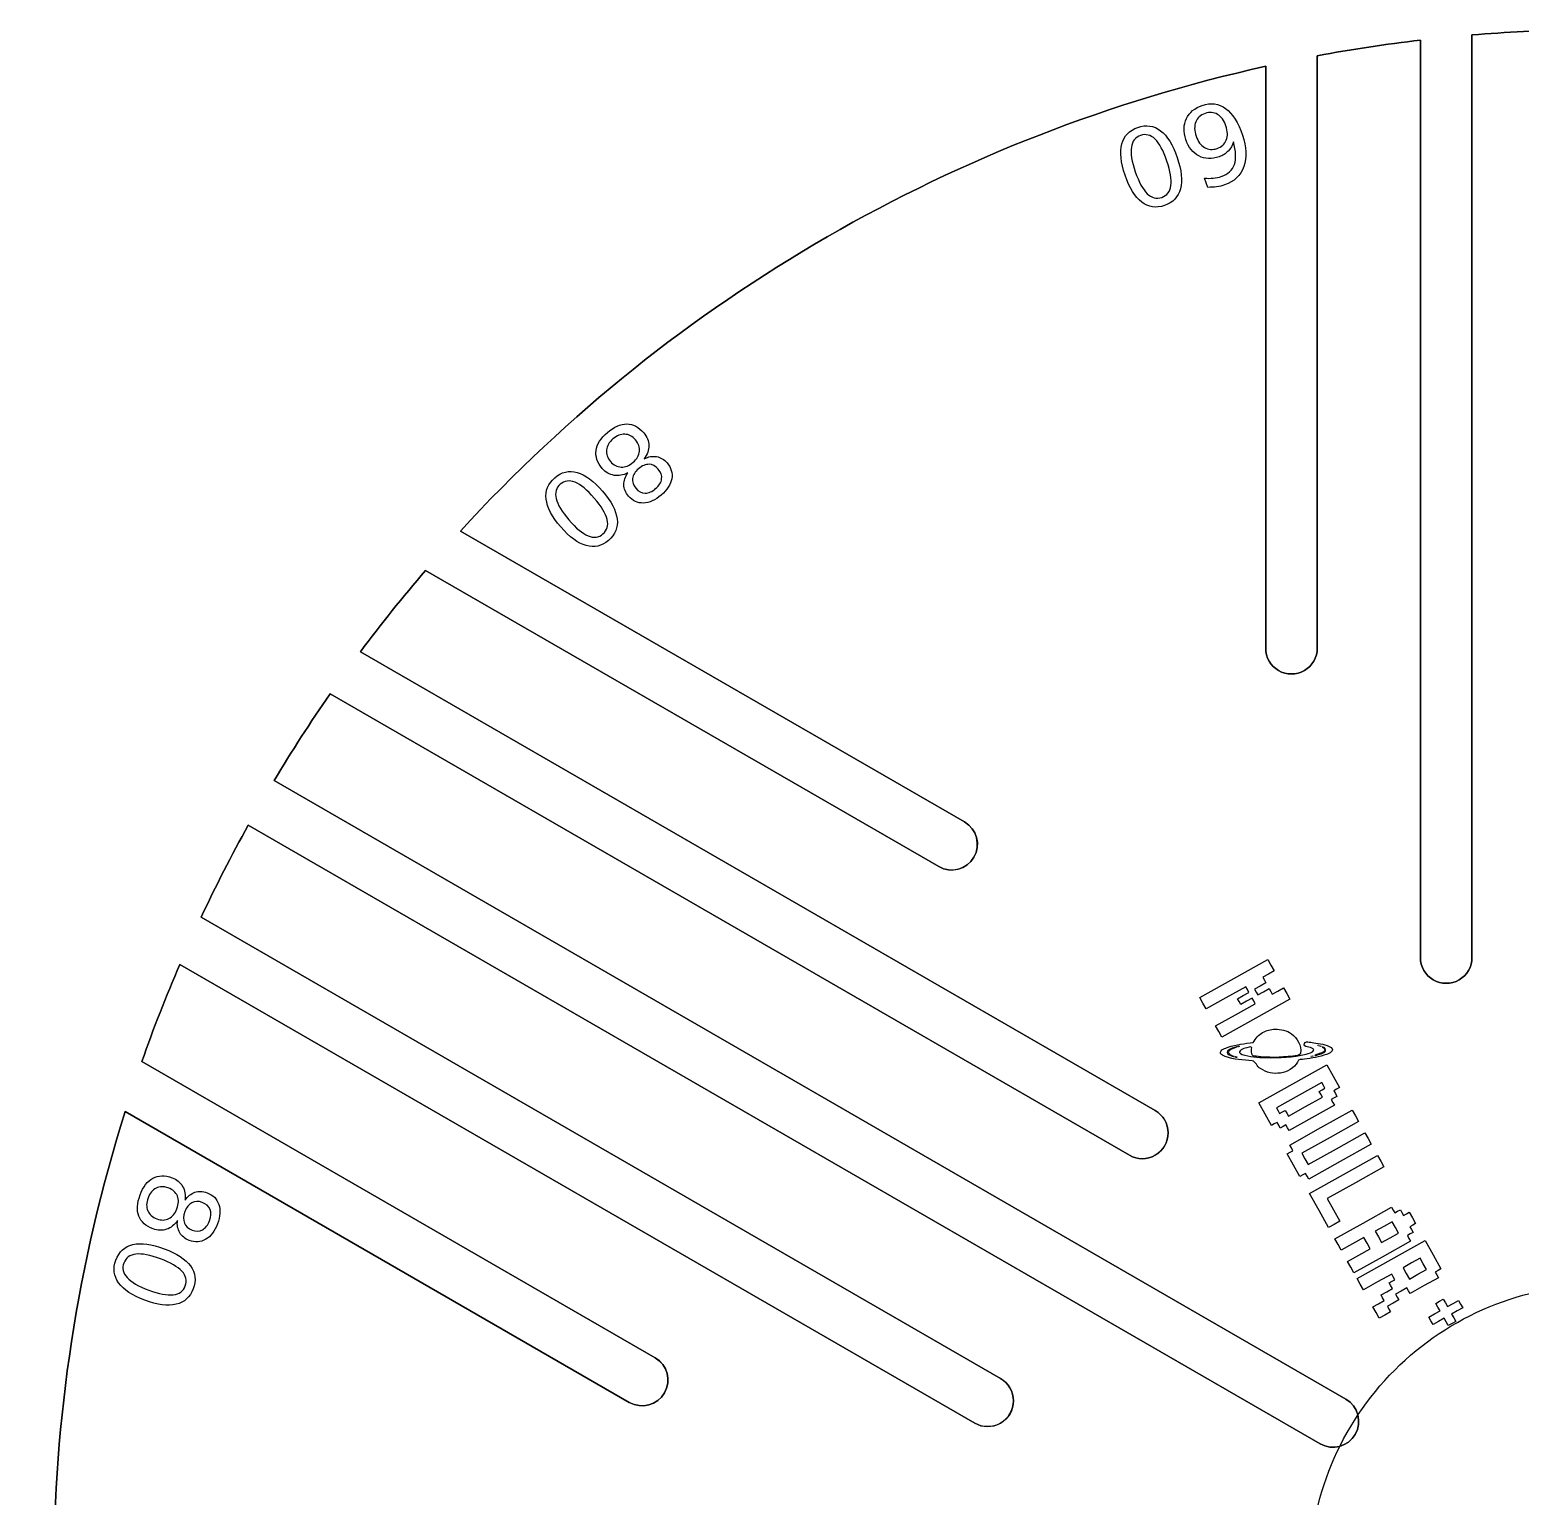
# Model space of a CAD drawing. Header units: millimetres. Extents: x 1 to 303, y 3 to 303.
# Drawn here: x 0.7 to 145.2, y 160.7 to 303 of the extents above; entities that cross this region are included whole.
import ezdxf

# ---------------------------------------------------------------- set-up
doc = ezdxf.new("R2010")
doc.units = ezdxf.units.MM
doc.layers.get('0').update_dxf_attribs({"linetype": 'CONTINUOUS'})

msp = doc.modelspace()

# ---------------------------------------------------------------- linework, layer by layer
at = {"color": 1}
for p, q in [((140.5, 302.45717), (140.5, 302.45743)), ((140.5, 302.45743), (140.5, 302.45743)), ((140.5, 302.45743), (140.5, 212.97917)), ((140.5, 212.97917), (140.5, 302.45743)), ((135.5, 301.95517), (135.5, 301.95484)), ((135.5, 212.97917), (135.5, 301.95484)), ((135.5, 301.95484), (135.5, 301.95484)), ((135.5, 301.95484), (135.5, 212.97917)), ((120.5, 299.41617), (120.5, 299.41602)), ((120.5, 242.97917), (120.5, 299.41602)), ((120.5, 299.41602), (120.5, 299.41602)), ((120.5, 299.41602), (120.5, 242.97917)), ((125.5, 300.43717), (125.5, 300.43679)), ((125.5, 300.43679), (125.5, 300.43679)), ((125.5, 300.43679), (125.5, 242.97917)), ((125.5, 242.97917), (125.5, 300.43679)), ((42.432, 254.34317), (42.43197, 254.34342)), ((42.43197, 254.34342), (42.43197, 254.34342)), ((42.43197, 254.34342), (91.307714, 226.124996)), ((91.307714, 226.124996), (42.43197, 254.34342)), ((88.807714, 221.794869), (39.04795, 250.523679)), ((39.04795, 250.523679), (39.04795, 250.523679)), ((39.04795, 250.523679), (88.807714, 221.794869)), ((39.048, 250.52367), (39.04795, 250.523679)), ((120.5, 242.97917), (120.5, 242.97917)), ((120.5, 242.97917), (120.5, 242.97917)), ((125.5, 242.97917), (125.5, 242.97917)), ((125.5, 242.97917), (125.5, 242.97917)), ((32.733, 242.62247), (32.73329, 242.622449)), ((32.73329, 242.622449), (32.73329, 242.622449)), ((32.73329, 242.622449), (109.78848, 198.13462)), ((109.78848, 198.13462), (32.73329, 242.622449)), ((29.798, 238.54357), (29.79803, 238.543617)), ((107.28848, 193.80449), (29.79803, 238.543617)), ((29.79803, 238.543617), (29.79803, 238.543617)), ((29.79803, 238.543617), (107.28848, 193.80449)), ((24.364, 230.13377), (24.36423, 230.133816)), ((24.36423, 230.133816), (24.36423, 230.133816)), ((24.36423, 230.133816), (128.26924, 170.14423)), ((128.26924, 170.14423), (24.36423, 230.133816)), ((21.864, 225.80367), (21.86423, 225.803689)), ((125.76924, 165.81411), (21.86423, 225.803689)), ((21.86423, 225.803689), (21.86423, 225.803689)), ((21.86423, 225.803689), (125.76924, 165.81411)), ((91.3077, 226.12497), (91.307714, 226.124996)), ((91.307714, 226.124996), (91.307714, 226.124996)), ((88.8077, 221.79487), (88.807714, 221.794869)), ((88.807714, 221.794869), (88.807714, 221.794869)), ((17.298, 216.89297), (17.29803, 216.892982)), ((17.29803, 216.892982), (17.29803, 216.892982)), ((17.29803, 216.892982), (94.788476, 172.15385)), ((94.788476, 172.15385), (17.29803, 216.892982)), ((135.5, 212.97917), (135.5, 212.97917)), ((135.5, 212.97917), (135.5, 212.97917)), ((140.5, 212.97917), (140.5, 212.97917)), ((140.5, 212.97917), (140.5, 212.97917)), ((15.233, 212.31157), (15.23329, 212.31156)), ((92.288476, 167.82372), (15.23329, 212.31156)), ((15.23329, 212.31156), (15.23329, 212.31156)), ((15.23329, 212.31156), (92.288476, 167.82372)), ((11.548, 202.89227), (11.54795, 202.89228)), ((11.54795, 202.89228), (11.54795, 202.89228)), ((11.54795, 202.89228), (61.307714, 174.16347)), ((61.307714, 174.16347), (11.54795, 202.89228)), ((58.807714, 169.83334), (9.93197, 198.05177)), ((9.93197, 198.05177), (9.93197, 198.05177)), ((9.93197, 198.05177), (58.807714, 169.83334)), ((9.932, 198.05177), (9.93197, 198.05177)), ((109.78848, 198.13462), (109.78848, 198.13462)), ((109.7885, 198.13457), (109.78848, 198.13461)), ((107.2885, 193.80447), (107.28848, 193.80449)), ((107.28848, 193.80449), (107.28848, 193.80449)), ((61.3077, 174.16347), (61.307714, 174.16347)), ((61.307714, 174.16347), (61.307714, 174.16347)), ((94.7885, 172.15387), (94.788476, 172.15385)), ((94.788476, 172.15385), (94.788476, 172.15385)), ((58.8077, 169.83337), (58.807714, 169.83334)), ((58.807714, 169.83334), (58.807714, 169.83334)), ((128.2692, 170.14427), (128.26924, 170.14423)), ((128.26924, 170.14423), (128.26924, 170.14423)), ((92.2885, 167.82377), (92.288476, 167.82372)), ((92.288476, 167.82372), (92.288476, 167.82372)), ((125.7692, 165.81407), (125.76924, 165.81411)), ((125.76924, 165.81411), (125.76924, 165.81411))]:
    msp.add_line(p, q, dxfattribs=at)
at = {"color": 7}
for p, q in [((115.781818, 291.443424), (115.781818, 291.443424)), ((114.878227, 287.678087), (114.570868, 288.577884)), ((114.87823, 287.678078), (114.878227, 287.678087)), ((110.422484, 286.702144), (110.422484, 286.702144)), ((110.689752, 285.919713), (110.689752, 285.919713)), ((59.167896, 261.007247), (59.167896, 261.007247)), ((60.249178, 261.350729), (60.249178, 261.350729)), ((61.613789, 260.349963), (61.613789, 260.349963)), ((56.254933, 254.066721), (56.254933, 254.066721)), ((56.793933, 253.439735), (56.793933, 253.439735)), ((117.4074, 210.932016), (120.70498, 212.775765)), ((120.70498, 212.775765), (121.012272, 212.226169)), ((120.769967, 211.36928), (120.22037, 211.061989)), ((120.22037, 211.061989), (120.374016, 210.787191)), ((121.319563, 211.676572), (120.769967, 211.36928)), ((121.012272, 212.226169), (121.319563, 211.676572)), ((114.10982, 209.088267), (117.4074, 210.932016)), ((118.57158, 210.140114), (116.647991, 209.064594)), ((118.329275, 209.283226), (118.878871, 209.590518)), ((118.725226, 209.865316), (118.57158, 210.140114)), ((118.878871, 209.590518), (118.725226, 209.865316)), ((119.978065, 210.205101), (119.428468, 209.897809)), ((119.428468, 209.897809), (119.582114, 209.623011)), ((119.582114, 209.623011), (119.73576, 209.348212)), ((119.73576, 209.348212), (120.285356, 209.655504)), ((120.527662, 210.512392), (119.978065, 210.205101)), ((120.285356, 209.655504), (120.834953, 209.962796)), ((120.374016, 210.787191), (120.527662, 210.512392)), ((120.834953, 209.962796), (120.988599, 209.687997)), ((120.988599, 209.687997), (121.142245, 209.413199)), ((121.142245, 209.413199), (121.691841, 209.72049)), ((121.691841, 209.72049), (122.241438, 210.027782)), ((122.241438, 210.027782), (122.54873, 209.478185)), ((114.417111, 208.53867), (114.10982, 209.088267)), ((114.724403, 207.989074), (114.417111, 208.53867)), ((116.647991, 209.064594), (114.724403, 207.989074)), ((117.569866, 207.415804), (119.493454, 208.491324)), ((117.779678, 208.975935), (118.329275, 209.283226)), ((117.933324, 208.701136), (117.779678, 208.975935)), ((118.08697, 208.426338), (117.933324, 208.701136)), ((118.636566, 208.733629), (118.08697, 208.426338)), ((119.186163, 209.040921), (118.636566, 208.733629)), ((119.339809, 208.766123), (119.186163, 209.040921)), ((119.493454, 208.491324), (119.339809, 208.766123)), ((122.856021, 208.928588), (119.558441, 207.084839)), ((122.54873, 209.478185), (122.856021, 208.928588)), ((115.646277, 206.340284), (117.569866, 207.415804)), ((119.558441, 207.084839), (116.260861, 205.24109)), ((115.953569, 205.790687), (115.646277, 206.340284)), ((116.260861, 205.24109), (115.953569, 205.790687)), ((117.868955, 204.349867), (117.868955, 204.349867)), ((117.951297, 204.367102), (117.951297, 204.367102)), ((125.552854, 204.460762), (125.552854, 204.460762)), ((125.62635, 204.432432), (125.62635, 204.432432)), ((125.743777, 204.398832), (125.743777, 204.398832)), ((125.882104, 204.354978), (125.882104, 204.354978)), ((116.123591, 203.676837), (116.123596, 203.676834)), ((117.105585, 203.470811), (117.105585, 203.470811)), ((117.546586, 203.334898), (117.546586, 203.334898)), ((117.641396, 203.322351), (117.641396, 203.322351)), ((117.708722, 203.298469), (117.708722, 203.298469)), ((123.128361, 200.725171), (126.425942, 202.568921)), ((124.912557, 203.378662), (124.912557, 203.378662)), ((125.090683, 203.425322), (125.090683, 203.425322)), ((125.620055, 203.557834), (125.620055, 203.557834)), ((126.425942, 202.568921), (127.040526, 201.469726)), ((125.941332, 200.855143), (123.742945, 199.625977)), ((126.094978, 200.580345), (125.941332, 200.855143)), ((127.040526, 201.469726), (127.655109, 200.370533)), ((119.83078, 198.881421), (123.128361, 200.725171)), ((123.742945, 199.625977), (121.544557, 198.39681)), ((124.357528, 198.526784), (126.006318, 199.448659)), ((125.699027, 199.998255), (125.973825, 200.151901)), ((125.852673, 199.723457), (125.699027, 199.998255)), ((126.006318, 199.448659), (125.852673, 199.723457)), ((125.973825, 200.151901), (126.248624, 200.305547)), ((126.248624, 200.305547), (126.094978, 200.580345)), ((127.38031, 200.216888), (127.105512, 200.063242)), ((127.105512, 200.063242), (127.259158, 199.788444)), ((127.412804, 199.513644), (127.138006, 199.359998)), ((127.259158, 199.788444), (127.412804, 199.513644)), ((127.655109, 200.370533), (127.38031, 200.216888)), ((120.445364, 197.782227), (119.83078, 198.881421)), ((121.544557, 198.39681), (121.698203, 198.122012)), ((121.698203, 198.122012), (121.851849, 197.847214)), ((121.851849, 197.847214), (122.126647, 198.00086)), ((122.126647, 198.00086), (122.401446, 198.154505)), ((122.401446, 198.154505), (122.555091, 197.879707)), ((122.708737, 197.604909), (124.357528, 198.526784)), ((127.170499, 198.656756), (124.972111, 197.427589)), ((125.861492, 196.482042), (128.884275, 198.172146)), ((127.138006, 199.359998), (126.863207, 199.206352)), ((126.863207, 199.206352), (127.016853, 198.931554)), ((127.016853, 198.931554), (127.170499, 198.656756)), ((128.884275, 198.172146), (129.191567, 197.622548)), ((121.059946, 196.683034), (120.445364, 197.782227)), ((121.334745, 196.83668), (121.059946, 196.683034)), ((121.609543, 196.990326), (121.334745, 196.83668)), ((121.763189, 196.715527), (121.609543, 196.990326)), ((121.916836, 196.440728), (121.763189, 196.715527)), ((122.191634, 196.594374), (121.916836, 196.440728)), ((122.466432, 196.748019), (122.191634, 196.594374)), ((122.620078, 196.473221), (122.466432, 196.748019)), ((122.555091, 197.879707), (122.708737, 197.604909)), ((124.972111, 197.427589), (122.773724, 196.198423)), ((129.498859, 197.072952), (126.750874, 195.536494)), ((129.191567, 197.622548), (129.498859, 197.072952)), ((122.773724, 196.198423), (122.620078, 196.473221)), ((122.83871, 194.791938), (125.861492, 196.482042)), ((126.750874, 195.536494), (124.00289, 194.000036)), ((127.365457, 194.437301), (130.113442, 195.973759)), ((130.113442, 195.973759), (130.420734, 195.424161)), ((130.420734, 195.424161), (130.728025, 194.874564)), ((122.596405, 193.935049), (122.871204, 194.088695)), ((123.210988, 192.835856), (122.596405, 193.935049)), ((122.992356, 194.517139), (122.83871, 194.791938)), ((122.871204, 194.088695), (123.146002, 194.24234)), ((123.146002, 194.24234), (122.992356, 194.517139)), ((124.00289, 194.000036), (124.310182, 193.450439)), ((124.617473, 192.900843), (127.365457, 194.437301)), ((130.728025, 194.874564), (127.705242, 193.184461)), ((128.045028, 191.93162), (131.342609, 193.77537)), ((131.342609, 193.77537), (131.6499, 193.225774)), ((123.825571, 191.736661), (123.210988, 192.835856)), ((124.310182, 193.450439), (124.617473, 192.900843)), ((127.705242, 193.184461), (124.68246, 191.494357)), ((131.957192, 192.676177), (129.209207, 191.139719)), ((131.6499, 193.225774), (131.957192, 192.676177)), ((124.10037, 191.890307), (123.825571, 191.736661)), ((124.375168, 192.043953), (124.10037, 191.890307)), ((124.528814, 191.769155), (124.375168, 192.043953)), ((124.68246, 191.494357), (124.528814, 191.769155)), ((124.747446, 190.087871), (128.045028, 191.93162)), ((129.209207, 191.139719), (126.461223, 189.603261)), ((15.735555, 189.438974), (15.735555, 189.438974)), ((125.669321, 188.439081), (124.747446, 190.087871)), ((126.461223, 189.603261), (127.075807, 188.504067)), ((14.954924, 188.615697), (14.954924, 188.615697)), ((17.413874, 189.222324), (17.413874, 189.222324)), ((126.591196, 186.79029), (125.669321, 188.439081)), ((127.075807, 188.504067), (127.690389, 187.404874)), ((129.953763, 187.227554), (132.701748, 188.764012)), ((132.701748, 188.764012), (132.855393, 188.489214)), ((132.855393, 188.489214), (133.009039, 188.214416)), ((133.009039, 188.214416), (133.283838, 188.368061)), ((133.283838, 188.368061), (133.558636, 188.521707)), ((133.558636, 188.521707), (133.712282, 188.246909)), ((133.712282, 188.246909), (133.865927, 187.972111)), ((133.865927, 187.972111), (134.140726, 188.125757)), ((134.140726, 188.125757), (134.415524, 188.279402)), ((134.415524, 188.279402), (134.722816, 187.729806)), ((127.140792, 187.097582), (126.591196, 186.79029)), ((127.690389, 187.404874), (127.140792, 187.097582)), ((127.205779, 185.691096), (129.953763, 187.227554)), ((131.942338, 186.89659), (131.117943, 186.435653)), ((131.117943, 186.435653), (131.425235, 185.886056)), ((132.766734, 187.357528), (131.942338, 186.89659)), ((133.074025, 186.807931), (132.766734, 187.357528)), ((133.381317, 186.258333), (133.074025, 186.807931)), ((134.755309, 187.026562), (134.480511, 186.872916)), ((134.480511, 186.872916), (134.634157, 186.598118)), ((134.634157, 186.598118), (134.787802, 186.32332)), ((134.722816, 187.729806), (135.030108, 187.180208)), ((135.030108, 187.180208), (134.755309, 187.026562)), ((127.51307, 185.1415), (127.205779, 185.691096)), ((127.820362, 184.591903), (127.51307, 185.1415)), ((128.919556, 185.206486), (127.820362, 184.591903)), ((130.018749, 185.82107), (128.919556, 185.206486)), ((130.326041, 185.271473), (130.018749, 185.82107)), ((130.633333, 184.721875), (130.326041, 185.271473)), ((131.425235, 185.886056), (131.732527, 185.336458)), ((131.732527, 185.336458), (132.556922, 185.797396)), ((134.545497, 185.466432), (131.797513, 183.929974)), ((132.556922, 185.797396), (133.381317, 186.258333)), ((132.654402, 183.687667), (135.951983, 185.531417)), ((134.513004, 186.169674), (134.238205, 186.016028)), ((134.238205, 186.016028), (134.391851, 185.74123)), ((134.391851, 185.74123), (134.545497, 185.466432)), ((134.787802, 186.32332), (134.513004, 186.169674)), ((135.951983, 185.531417), (136.720211, 184.157426)), ((128.434945, 183.492709), (129.534139, 184.107292)), ((131.797513, 183.929974), (129.049528, 182.393516)), ((129.35682, 181.843918), (132.654402, 183.687667)), ((129.534139, 184.107292), (130.633333, 184.721875)), ((135.467372, 183.817641), (134.642977, 183.356704)), ((135.774663, 183.268044), (135.467372, 183.817641)), ((136.720211, 184.157426), (137.488441, 182.783433)), ((128.742237, 182.943112), (128.434945, 183.492709)), ((129.049528, 182.393516), (128.742237, 182.943112)), ((132.719388, 182.281183), (131.345395, 181.512954)), ((132.873033, 182.006385), (132.719388, 182.281183)), ((134.642977, 183.356704), (133.818581, 182.895766)), ((133.818581, 182.895766), (134.125873, 182.34617)), ((134.125873, 182.34617), (134.433165, 181.796572)), ((134.433165, 181.796572), (135.25756, 182.257509)), ((135.25756, 182.257509), (136.081955, 182.718447)), ((136.081955, 182.718447), (135.774663, 183.268044)), ((137.213642, 182.629787), (136.938844, 182.476142)), ((136.938844, 182.476142), (137.092489, 182.201343)), ((137.092489, 182.201343), (137.246135, 181.926545)), ((137.488441, 182.783433), (137.213642, 182.629787)), ((15.758947, 181.131734), (15.758947, 181.131734)), ((16.533833, 180.843317), (16.533833, 180.843317)), ((129.664112, 181.294321), (129.35682, 181.843918)), ((129.971403, 180.744725), (129.664112, 181.294321)), ((131.345395, 181.512954), (129.971403, 180.744725)), ((132.234777, 180.567405), (132.784374, 180.874697)), ((132.477082, 181.424295), (132.751881, 181.577941)), ((132.630728, 181.149497), (132.477082, 181.424295)), ((132.784374, 180.874697), (132.630728, 181.149497)), ((132.751881, 181.577941), (133.026679, 181.731586)), ((133.026679, 181.731586), (132.873033, 182.006385)), ((133.641263, 180.632392), (133.091666, 180.3251)), ((134.19086, 180.939684), (133.641263, 180.632392)), ((134.344505, 180.664885), (134.19086, 180.939684)), ((134.498151, 180.390087), (134.344505, 180.664885)), ((135.872143, 181.158316), (134.498151, 180.390087)), ((137.246135, 181.926545), (135.872143, 181.158316)), ((130.893278, 179.095934), (131.442875, 179.403226)), ((131.442875, 179.403226), (131.992472, 179.710517)), ((131.685181, 180.260114), (132.234777, 180.567405)), ((131.838826, 179.985315), (131.685181, 180.260114)), ((131.992472, 179.710517), (131.838826, 179.985315)), ((132.84936, 179.468212), (132.299763, 179.160921)), ((132.299763, 179.160921), (132.453409, 178.886123)), ((133.398957, 179.775504), (132.84936, 179.468212)), ((133.091666, 180.3251), (133.245311, 180.050302)), ((133.245311, 180.050302), (133.398957, 179.775504)), ((136.99645, 179.433967), (137.356574, 179.635321)), ((137.197803, 179.073844), (136.99645, 179.433967)), ((137.356574, 179.635321), (137.716699, 179.836674)), ((137.716699, 179.836674), (137.918051, 179.476551)), ((137.918051, 179.476551), (138.119405, 179.116426)), ((138.119405, 179.116426), (138.659592, 179.418456)), ((138.659592, 179.418456), (139.199778, 179.720486)), ((139.199778, 179.720486), (139.401132, 179.360361)), ((139.401132, 179.360361), (139.602485, 179.000237)), ((131.20057, 178.546338), (130.893278, 179.095934)), ((131.507861, 177.996741), (131.20057, 178.546338)), ((132.057458, 178.304033), (131.507861, 177.996741)), ((132.607055, 178.611324), (132.057458, 178.304033)), ((132.453409, 178.886123), (132.607055, 178.611324)), ((136.318784, 178.109659), (136.85897, 178.411689)), ((136.520138, 177.749534), (136.318784, 178.109659)), ((136.72149, 177.389411), (136.520138, 177.749534)), ((136.85897, 178.411689), (137.399157, 178.713719)), ((137.399157, 178.713719), (137.197803, 179.073844)), ((137.801863, 177.993471), (137.261677, 177.691441)), ((138.003217, 177.633346), (137.801863, 177.993471)), ((139.062298, 178.698207), (138.522112, 178.396177)), ((138.522112, 178.396177), (138.723465, 178.036052)), ((138.723465, 178.036052), (138.924818, 177.675929)), ((139.602485, 179.000237), (139.062298, 178.698207)), ((137.261677, 177.691441), (136.72149, 177.389411)), ((138.20457, 177.273222), (138.003217, 177.633346)), ((138.564694, 177.474576), (138.20457, 177.273222)), ((138.924818, 177.675929), (138.564694, 177.474576))]:
    msp.add_line(p, q, dxfattribs=at)
at = {"color": 1}
for points in [[(150.5, 302.95834), (147.162018, 302.902612), (143.826827, 302.735462), (140.5, 302.45717)], [(140.5, 302.45743), (143.826832, 302.735579), (147.162023, 302.902585), (150.5, 302.95817)], [(125.5, 300.43679), (128.815316, 301.05519), (132.150545, 301.561604), (135.5, 301.95517)], [(135.5, 301.95484), (132.150554, 301.56151), (128.815325, 301.055332), (125.5, 300.43717)], [(42.43197, 254.34342), (63.217795, 277.016657), (90.471508, 292.751649), (120.5, 299.41617)], [(120.5, 299.41602), (90.471507, 292.751466), (63.217803, 277.016439), (42.432, 254.34317)], [(39.04795, 250.523679), (36.854742, 247.961683), (34.748561, 245.326449), (32.733, 242.62247)], [(32.73329, 242.622449), (34.748772, 245.326428), (36.854873, 247.961667), (39.048, 250.52367)], [(121.75, 240.814107), (120.976497, 241.260689), (120.5, 242.086006), (120.5, 242.97917)], [(120.5, 242.97917), (120.5, 242.086006), (120.976497, 241.260689), (121.75, 240.814107)], [(125.5, 242.97917), (125.5, 242.086006), (125.023503, 241.260689), (124.25, 240.814107)], [(124.25, 240.814107), (125.023503, 241.260689), (125.5, 242.086006), (125.5, 242.97917)], [(124.25, 240.814107), (123.476497, 240.367525), (122.523503, 240.367525), (121.75, 240.814107)], [(121.75, 240.814107), (122.523503, 240.367525), (123.476497, 240.367525), (124.25, 240.814107)], [(29.79803, 238.543617), (27.893604, 235.801588), (26.081251, 232.996743), (24.364, 230.13377)], [(24.36423, 230.133816), (26.081398, 232.996754), (27.893664, 235.801568), (29.798, 238.54357)], [(21.86423, 225.803689), (20.243417, 222.885091), (18.720493, 219.913196), (17.298, 216.89297)], [(17.29803, 216.892982), (18.720438, 219.913194), (20.243276, 222.885079), (21.864, 225.80367)], [(92.215329, 222.714216), (92.904008, 223.907042), (92.498152, 225.432196), (91.3077, 226.12497)], [(91.307714, 226.124996), (92.503166, 225.434508), (92.912648, 223.905731), (92.222377, 222.710153)], [(92.222377, 222.710153), (91.532106, 221.514576), (90.003403, 221.104816), (88.8077, 221.79487)], [(88.807714, 221.794869), (90.0029, 221.110294), (91.52665, 221.521389), (92.215329, 222.714216)], [(136.75, 210.814107), (135.976497, 211.260689), (135.5, 212.086006), (135.5, 212.97917)], [(135.5, 212.97917), (135.5, 212.086006), (135.976497, 211.260689), (136.75, 210.814107)], [(140.5, 212.97917), (140.5, 212.086006), (140.023503, 211.260689), (139.25, 210.814107)], [(139.25, 210.814107), (140.023503, 211.260689), (140.5, 212.086006), (140.5, 212.97917)], [(11.54795, 202.89228), (12.670064, 206.072577), (13.899112, 209.214125), (15.233, 212.31157)], [(15.23329, 212.31156), (13.899321, 209.214118), (12.670193, 206.07257), (11.548, 202.89227)], [(139.25, 210.814107), (138.476497, 210.367525), (137.523503, 210.367525), (136.75, 210.814107)], [(136.75, 210.814107), (137.523503, 210.367525), (138.476497, 210.367525), (139.25, 210.814107)], [(9.93197, 198.05177), (0.689351, 168.714106), (0.689361, 137.244229), (9.932, 107.90657)], [(9.93197, 107.90657), (0.689351, 137.244235), (0.689361, 168.714112), (9.932, 198.05177)], [(109.78848, 198.13461), (110.56292, 197.688495), (111.040301, 196.862891), (111.040594, 195.969148)], [(111.046078, 195.968049), (111.045039, 196.8633), (110.565371, 197.689659), (109.7885, 198.13457)], [(111.040594, 195.969148), (111.040888, 195.075405), (110.56405, 194.249487), (109.789903, 193.802863)], [(109.793531, 193.798616), (110.569368, 194.245329), (111.047116, 195.072798), (111.046078, 195.968049)], [(107.28848, 193.80449), (108.062213, 193.354143), (109.017694, 193.351903), (109.793531, 193.798616)], [(109.789903, 193.802863), (109.015756, 193.356238), (108.062072, 193.356851), (107.2885, 193.80447)], [(133.00842, 172.97077), (138.310522, 178.272872), (145.501716, 181.251561), (153.00002, 181.25156)], [(62.219896, 170.750073), (62.909599, 171.944683), (62.501392, 173.472179), (61.3077, 174.16347)], [(61.307714, 174.16347), (62.499508, 173.471304), (62.906331, 171.945174), (62.217219, 170.751611)], [(94.788476, 172.15385), (95.566396, 171.709468), (96.047056, 170.882794), (96.048427, 169.986896)], [(96.038932, 169.988708), (96.038875, 170.881996), (95.562197, 171.707378), (94.7885, 172.15387)], [(124.72763, 152.97917), (124.727629, 160.477475), (127.706319, 167.668668), (133.00842, 172.97077)], [(62.217219, 170.751611), (61.528107, 169.558048), (60.003024, 169.147317), (58.8077, 169.83337)], [(58.807714, 169.83334), (60.003239, 169.145225), (61.530192, 169.555464), (62.219896, 170.750073)], [(94.788777, 167.823386), (95.562417, 168.269977), (96.038989, 169.095421), (96.038932, 169.988708)], [(96.048427, 169.986896), (96.049798, 169.090998), (95.57167, 168.262856), (94.795114, 167.816095)], [(129.181417, 166.730875), (129.871113, 167.92549), (129.462896, 169.452984), (128.2692, 170.14427)], [(128.26924, 170.14423), (129.463465, 169.453166), (129.872049, 167.925271), (129.182163, 166.730364)], [(92.288476, 167.82372), (93.061996, 167.376922), (94.015138, 167.376795), (94.788777, 167.823386)], [(94.795114, 167.816095), (94.018557, 167.369334), (93.062306, 167.372262), (92.2885, 167.82377)], [(129.182163, 166.730364), (128.492278, 165.535458), (126.964787, 165.125365), (125.7692, 165.81407)], [(125.76924, 165.81411), (126.964773, 165.126007), (128.491722, 165.536259), (129.181417, 166.730875)]]:
    msp.add_open_spline(points, degree=3, dxfattribs=at)
at = {"color": 7}
for points in [[(112.813873, 294.344997), (113.10246, 294.949609), (113.615147, 295.377753), (114.351934, 295.62943)], [(114.619201, 294.847002), (114.175828, 294.695552), (113.877147, 294.424242), (113.723158, 294.033072)], [(114.351934, 295.62943), (115.196312, 295.917858), (115.952066, 295.815601), (116.619197, 295.322658)], [(115.830836, 294.753027), (115.466459, 294.96713), (115.062581, 294.998455), (114.619201, 294.847002)], [(116.643118, 293.637989), (116.463826, 294.16287), (116.193065, 294.53455), (115.830836, 294.753027)], [(116.619197, 295.322658), (117.287449, 294.826459), (117.831491, 293.963824), (118.251325, 292.734754)], [(106.56006, 291.886597), (106.769901, 292.679101), (107.283968, 293.215112), (108.102262, 293.494631)], [(108.102262, 293.494631), (108.920555, 293.774149), (109.656747, 293.665209), (110.310838, 293.167813)], [(112.76519, 292.313335), (112.509058, 293.063166), (112.525286, 293.740386), (112.813873, 294.344997)], [(113.723158, 294.033072), (113.567027, 293.63753), (113.578608, 293.177319), (113.757901, 292.652437)], [(116.682754, 292.259025), (116.836736, 292.650193), (116.823524, 293.109848), (116.643118, 293.637989)], [(106.871829, 288.847676), (106.451995, 290.076746), (106.348072, 291.08972), (106.56006, 291.886597)], [(108.36953, 292.712198), (107.857689, 292.53736), (107.559815, 292.15711), (107.475908, 291.571447)], [(109.774302, 292.356548), (109.346368, 292.767372), (108.87811, 292.885922), (108.36953, 292.712198)], [(110.925804, 290.232459), (110.583923, 291.23332), (110.200089, 291.94135), (109.774302, 292.356548)], [(110.310838, 293.167813), (110.962788, 292.666045), (111.498679, 291.800626), (111.918513, 290.571556)], [(114.025535, 290.717898), (113.447005, 291.015392), (113.026891, 291.547204), (112.76519, 292.313335)], [(113.757901, 292.652437), (113.938307, 292.124296), (114.210698, 291.753174), (114.575075, 291.539071)], [(115.781818, 291.443424), (116.225198, 291.594877), (116.52551, 291.866744), (116.682754, 292.259025)], [(117.371955, 292.095805), (117.276492, 291.746469), (117.1093, 291.447264), (116.870381, 291.198187)], [(117.46667, 289.900154), (117.658645, 290.457201), (117.627073, 291.189085), (117.371955, 292.095805)], [(118.251325, 292.734754), (118.645546, 291.580668), (118.685735, 290.567767), (118.371893, 289.696051)], [(107.475908, 291.571447), (107.389855, 290.981412), (107.517769, 290.185963), (107.85965, 289.185102)], [(111.918513, 290.571556), (112.339461, 289.339226), (112.445013, 288.326808), (112.235169, 287.534304)], [(115.990407, 290.640943), (115.256874, 290.390378), (114.601917, 290.41603), (114.025535, 290.717898)], [(114.575075, 291.539071), (114.936197, 291.323856), (115.338444, 291.291974), (115.781818, 291.443424)], [(116.870381, 291.198187), (116.632568, 290.945849), (116.339243, 290.760101), (115.990407, 290.640943)], [(107.85965, 289.185102), (108.202644, 288.180981), (108.588108, 287.473509), (109.016041, 287.062684)], [(111.314435, 287.847785), (111.398342, 288.433447), (111.268798, 289.228339), (110.925804, 290.232459)], [(116.19578, 288.728827), (116.847803, 288.95155), (117.271433, 289.341992), (117.46667, 289.900154)], [(118.371893, 289.696051), (118.059165, 288.821076), (117.441492, 288.226011), (116.518873, 287.910857)], [(108.484392, 286.253088), (107.830297, 286.750483), (107.292776, 287.615346), (106.871829, 288.847676)], [(110.422484, 286.702144), (110.931064, 286.875869), (111.228381, 287.257749), (111.314435, 287.847785)], [(112.235169, 287.534304), (112.023184, 286.737428), (111.508045, 286.199231), (110.689752, 285.919713)], [(114.570868, 288.577884), (114.858729, 288.545154), (115.140385, 288.541249), (115.415837, 288.56617)], [(115.745615, 287.72863), (115.474618, 287.690666), (115.18549, 287.673815), (114.87823, 287.678078)], [(115.415837, 288.56617), (115.688029, 288.589973), (115.94801, 288.644192), (116.19578, 288.728827)], [(116.518873, 287.910857), (116.271103, 287.826222), (116.01335, 287.76548), (115.745615, 287.72863)], [(110.689752, 285.919713), (109.871459, 285.640195), (109.136338, 285.75132), (108.484392, 286.253088)], [(109.016041, 287.062684), (109.441829, 286.647486), (109.910643, 286.527306), (110.422484, 286.702144)], [(56.681761, 263.899219), (57.327034, 264.45394), (57.953656, 264.729126), (58.561627, 264.724779)], [(58.561627, 264.724779), (59.166986, 264.718185), (59.713338, 264.431439), (60.200683, 263.864539)], [(55.587362, 262.1679), (55.671689, 262.767393), (56.036488, 263.344499), (56.681761, 263.899219)], [(57.220761, 263.272234), (56.844569, 262.948834), (56.634521, 262.593353), (56.590617, 262.205791)], [(58.36969, 263.735202), (57.979929, 263.749956), (57.596952, 263.595633), (57.220761, 263.272234)], [(59.405194, 263.180683), (59.102007, 263.533362), (58.756839, 263.718202), (58.36969, 263.735202)], [(59.798039, 262.073689), (59.83933, 262.459005), (59.708382, 262.828003), (59.405194, 263.180683)], [(60.200683, 263.864539), (60.521837, 263.49096), (60.686473, 263.082775), (60.69459, 262.639985)], [(56.187973, 260.414942), (55.700628, 260.981842), (55.500424, 261.566161), (55.587362, 262.1679)], [(56.590617, 262.205791), (56.548959, 261.815617), (56.678601, 261.445496), (56.979543, 261.095429)], [(59.167896, 261.007247), (59.544087, 261.330647), (59.754135, 261.686128), (59.798039, 262.073689)], [(60.69459, 262.639985), (60.702707, 262.197195), (60.554236, 261.767443), (60.249178, 261.350729)], [(60.249178, 261.350729), (60.660662, 261.559089), (61.061698, 261.628988), (61.452285, 261.560427)], [(61.452285, 261.560427), (61.84026, 261.489619), (62.17798, 261.287019), (62.465447, 260.952627)], [(51.575745, 259.509743), (52.231468, 260.073446), (52.955394, 260.246014), (53.747523, 260.027446)], [(57.32454, 259.742863), (56.887983, 259.817336), (56.509127, 260.041363), (56.187973, 260.414942)], [(56.979543, 261.095429), (57.28273, 260.742749), (57.629204, 260.559032), (58.018966, 260.544278)], [(58.018966, 260.544278), (58.406115, 260.527279), (58.789092, 260.681602), (59.167896, 261.007247)], [(59.703527, 260.38418), (59.363909, 260.092221), (59.171736, 259.779365), (59.127007, 259.445611)], [(60.721903, 260.816691), (60.385215, 260.822554), (60.045757, 260.678384), (59.703527, 260.38418)], [(61.613789, 260.349963), (61.353273, 260.653006), (61.055977, 260.808582), (60.721903, 260.816691)], [(61.941389, 259.398135), (61.983506, 259.729644), (61.874306, 260.04692), (61.613789, 260.349963)], [(62.465447, 260.952627), (62.86745, 260.485), (63.019345, 259.972729), (62.921131, 259.415814)], [(50.741909, 257.443618), (50.642077, 258.257331), (50.920022, 258.946039), (51.575745, 259.509743)], [(52.114744, 258.882757), (51.704591, 258.530161), (51.569435, 258.066424), (51.709277, 257.491546)], [(53.551048, 259.074857), (53.001053, 259.29714), (52.522285, 259.233106), (52.114744, 258.882757)], [(55.409695, 257.531116), (54.720225, 258.333135), (54.100676, 258.847716), (53.551048, 259.074857)], [(53.747523, 260.027446), (54.539286, 259.80402), (55.358506, 259.199862), (56.205184, 258.214972)], [(58.66212, 259.986387), (58.204345, 259.747318), (57.758485, 259.666143), (57.32454, 259.742863)], [(58.282087, 258.835111), (58.270304, 259.229318), (58.396982, 259.613076), (58.66212, 259.986387)], [(58.727043, 257.738842), (58.439577, 258.073235), (58.291258, 258.438657), (58.282087, 258.835111)], [(59.127007, 259.445611), (59.079665, 259.109611), (59.186252, 258.790089), (59.446769, 258.487046)], [(61.36095, 258.456198), (61.70318, 258.750402), (61.89666, 259.064381), (61.941389, 259.398135)], [(62.921131, 259.415814), (62.820306, 258.856654), (62.479912, 258.327786), (61.89995, 257.829212)], [(52.161125, 254.738425), (51.314447, 255.723315), (50.841375, 256.625046), (50.741909, 257.443618)], [(51.709277, 257.491546), (51.848752, 256.91181), (52.263224, 256.220932), (52.952695, 255.418912)], [(56.657033, 255.461851), (56.51719, 256.036729), (56.101411, 256.726484), (55.409695, 257.531116)], [(56.205184, 258.214972), (57.054109, 257.227469), (57.528487, 256.326861), (57.628319, 255.513148)], [(60.178068, 257.057692), (59.612722, 257.044165), (59.129047, 257.271215), (58.727043, 257.738842)], [(59.446769, 258.487046), (59.707285, 258.184003), (60.007194, 258.030672), (60.346494, 258.027055)], [(61.89995, 257.829212), (61.317375, 257.328391), (60.743415, 257.071218), (60.178068, 257.057692)], [(60.346494, 258.027055), (60.68318, 258.021192), (61.021332, 258.16424), (61.36095, 258.456198)], [(54.622705, 252.929319), (53.830576, 253.147887), (53.010049, 253.750922), (52.161125, 254.738425)], [(52.952695, 255.418912), (53.644411, 254.61428), (54.265266, 254.100822), (54.815261, 253.878539)], [(56.254933, 254.066721), (56.662474, 254.417071), (56.796507, 254.882114), (56.657033, 255.461851)], [(57.628319, 255.513148), (57.727785, 254.694576), (57.449656, 254.003439), (56.793933, 253.439735)], [(56.793933, 253.439735), (56.138211, 252.876031), (55.414468, 252.705893), (54.622705, 252.929319)], [(54.815261, 253.878539), (55.364889, 253.651399), (55.84478, 253.714126), (56.254933, 254.066721)], [(119.294903, 204.74375), (119.546316, 205.101748), (119.791343, 205.493789), (120.199058, 205.693827)], [(120.199058, 205.693827), (120.559202, 205.926631), (120.998368, 205.994348), (121.411335, 206.0354)], [(121.411335, 206.0354), (121.942725, 206.013857), (122.548359, 205.920792), (122.994183, 205.57308)], [(122.994183, 205.57308), (123.588306, 205.164559), (123.968285, 204.4381), (123.889077, 203.714134)], [(116.123596, 203.676834), (116.044165, 204.070164), (116.592743, 204.172207), (116.871158, 204.285177)], [(116.79438, 203.901554), (116.646316, 203.697514), (116.9542, 203.534089), (117.105585, 203.470811)], [(117.297395, 203.42528), (116.952777, 203.54413), (116.694187, 203.8579), (117.120459, 204.079455)], [(117.766034, 204.339179), (117.427055, 204.242373), (117.049172, 204.160476), (116.79438, 203.901554)], [(116.871158, 204.285177), (117.65852, 204.527867), (118.483737, 204.63536), (119.294903, 204.74375)], [(117.120459, 204.079455), (117.315034, 204.182271), (117.795895, 204.308215), (117.766034, 204.339179)], [(118.509302, 204.171088), (118.183947, 204.134462), (117.633625, 203.77368), (118.212844, 203.586301)], [(117.951297, 204.367102), (118.061437, 204.427013), (117.80263, 204.331727), (117.951297, 204.367102)], [(117.868955, 204.349867), (117.867399, 204.392746), (117.807249, 204.328138), (117.868955, 204.349867)], [(119.153591, 204.231136), (119.139481, 204.449579), (118.679945, 204.157417), (118.509302, 204.171088)], [(119.576013, 203.399139), (119.076208, 203.347255), (119.079858, 203.879651), (119.153591, 204.231136)], [(124.218244, 204.495816), (124.264802, 205.017679), (124.826061, 204.715008), (125.153808, 204.719347)], [(125.169937, 203.98598), (125.031664, 204.379392), (124.339129, 204.219604), (124.218244, 204.495816)], [(124.415613, 203.592767), (124.675647, 203.676868), (125.045948, 203.739052), (125.169937, 203.98598)], [(125.153808, 204.719347), (125.729822, 204.62562), (126.344603, 204.572677), (126.84542, 204.243883)], [(125.552854, 204.460762), (125.48715, 204.483632), (125.503553, 204.441639), (125.552854, 204.460762)], [(125.62635, 204.432432), (125.637287, 204.468696), (125.540498, 204.422736), (125.62635, 204.432432)], [(125.620055, 203.557834), (125.958791, 203.657729), (126.448445, 203.780896), (126.270482, 204.141237)], [(125.743777, 204.398832), (125.811933, 204.45835), (125.633852, 204.385012), (125.743777, 204.398832)], [(126.120008, 204.218385), (126.447017, 203.955826), (126.038531, 203.738351), (125.731871, 203.653928)], [(125.882104, 204.354978), (125.811442, 204.459878), (125.738165, 204.355053), (125.882104, 204.354978)], [(126.270482, 204.141237), (126.20429, 204.282226), (125.766891, 204.389843), (126.120008, 204.218385)], [(126.84542, 204.243883), (127.217116, 203.960218), (126.652523, 203.644809), (126.389158, 203.576571)], [(116.562629, 203.381971), (116.402923, 203.452941), (116.227595, 203.530395), (116.123591, 203.676837)], [(119.193792, 202.95681), (118.307975, 203.032098), (117.405946, 203.080322), (116.562629, 203.381971)], [(117.105585, 203.470811), (117.250422, 203.390058), (117.6639, 203.30757), (117.297395, 203.42528)], [(117.546586, 203.334898), (117.618947, 203.355162), (117.423196, 203.357818), (117.546586, 203.334898)], [(117.708722, 203.298469), (117.782572, 203.31297), (117.573527, 203.321504), (117.708722, 203.298469)], [(117.641396, 203.322351), (117.575695, 203.345219), (117.592094, 203.303227), (117.641396, 203.322351)], [(118.212844, 203.586301), (118.949797, 203.324374), (119.747231, 203.301027), (120.521521, 203.269094)], [(120.005457, 202.220086), (119.638257, 202.359436), (119.563863, 202.916332), (119.193792, 202.95681)], [(123.126103, 203.413503), (121.94749, 203.276835), (120.753206, 203.244278), (119.576013, 203.399139)], [(123.593703, 202.836798), (122.87262, 201.650623), (121.089848, 201.40075), (120.005457, 202.220086)], [(120.521521, 203.269094), (121.824437, 203.241416), (123.140053, 203.302065), (124.415613, 203.592767)], [(123.889077, 203.714134), (123.791619, 203.452228), (123.450275, 203.465668), (123.126103, 203.413503)], [(124.253038, 203.120203), (124.003537, 203.072038), (123.660024, 203.155097), (123.593703, 202.836798)], [(126.389158, 203.576571), (125.700035, 203.334671), (124.972787, 203.218542), (124.253038, 203.120203)], [(124.912557, 203.378662), (124.999027, 203.421481), (124.795595, 203.355236), (124.912557, 203.378662)], [(125.731871, 203.653928), (125.547553, 203.603652), (125.005671, 203.416203), (125.447159, 203.514836)], [(125.090683, 203.425322), (125.037804, 203.425441), (125.037593, 203.380362), (125.090683, 203.425322)], [(125.447159, 203.514836), (125.472079, 203.522923), (125.572144, 203.542961), (125.620055, 203.557834)], [(11.380766, 189.94602), (11.677596, 190.74351), (12.09319, 191.28726), (12.627549, 191.577272)], [(12.627549, 191.577272), (13.160706, 191.86406), (13.777598, 191.877065), (14.478223, 191.616288)], [(14.112294, 190.63315), (13.676421, 190.795385), (13.284909, 190.790394), (12.937759, 190.618179)], [(14.478223, 191.616288), (14.939926, 191.44444), (15.281326, 191.166652), (15.502423, 190.782924)], [(15.502423, 190.782924), (15.723522, 190.399203), (15.801232, 189.95122), (15.735555, 189.438974)], [(11.259371, 187.901408), (11.043472, 188.466998), (11.083937, 189.148536), (11.380766, 189.94602)], [(12.155651, 189.657603), (11.982603, 189.192677), (11.97051, 188.779954), (12.119373, 188.419435)], [(12.937759, 190.618179), (12.589404, 190.442727), (12.328701, 190.122535), (12.155651, 189.657603)], [(14.991205, 189.853874), (14.841138, 190.211157), (14.548167, 190.470916), (14.112294, 190.63315)], [(14.954924, 188.615697), (15.127975, 189.080629), (15.140069, 189.493355), (14.991205, 189.853874)], [(15.735555, 189.438974), (15.995098, 189.820248), (16.31241, 190.075252), (16.687488, 190.203987)], [(17.413874, 189.222324), (17.039347, 189.361725), (16.703888, 189.354249), (16.407497, 189.199896)], [(16.687488, 190.203987), (17.061367, 190.329499), (17.454942, 190.315343), (17.868215, 190.161521)], [(17.868215, 190.161521), (18.44615, 189.94641), (18.826699, 189.571342), (19.009862, 189.036317)], [(12.632355, 186.657021), (11.93173, 186.917798), (11.474068, 187.332593), (11.259371, 187.901408)], [(12.119373, 188.419435), (12.271468, 188.05772), (12.563837, 187.796346), (12.996481, 187.635313)], [(14.17282, 187.65513), (14.519972, 187.827352), (14.780674, 188.147541), (14.954924, 188.615697)], [(15.724967, 188.329082), (15.568742, 187.909354), (15.551699, 187.542588), (15.673838, 187.228785)], [(16.407497, 189.199896), (16.109905, 189.042312), (15.882395, 188.752041), (15.724967, 188.329082)], [(18.160676, 188.547353), (18.037336, 188.857932), (17.788402, 189.082922), (17.413874, 189.222324)], [(18.107739, 187.442201), (18.265167, 187.86516), (18.282813, 188.233543), (18.160676, 188.547353)], [(19.009862, 189.036317), (19.191825, 188.498068), (19.149413, 187.870557), (18.882626, 187.153784)], [(13.952185, 186.617923), (13.534001, 186.47214), (13.094058, 186.485172), (12.632355, 186.657021)], [(12.996481, 187.635313), (13.432355, 187.473079), (13.824468, 187.479684), (14.17282, 187.65513)], [(15.005499, 187.477545), (14.720269, 187.047011), (14.369164, 186.76047), (13.952185, 186.617923)], [(15.22918, 186.285973), (15.028352, 186.625394), (14.953792, 187.022584), (15.005499, 187.477545)], [(15.673838, 187.228785), (15.794774, 186.911745), (16.042505, 186.683525), (16.417032, 186.544124)], [(16.417032, 186.544124), (16.791561, 186.404722), (17.128222, 186.415428), (17.427017, 186.576242)], [(17.427017, 186.576242), (17.724606, 186.733819), (17.951514, 187.022472), (18.107739, 187.442201)], [(18.882626, 187.153784), (18.614638, 186.433786), (18.236444, 185.931259), (17.748042, 185.646201)], [(9.031973, 183.635553), (9.333608, 184.445952), (9.883982, 184.946888), (10.683095, 185.138364)], [(10.683095, 185.138364), (11.484232, 185.325401), (12.493408, 185.192392), (13.710624, 184.739337)], [(16.148531, 185.541272), (15.735259, 185.695094), (15.428809, 185.943328), (15.22918, 186.285973)], [(17.748042, 185.646201), (17.259636, 185.361138), (16.726466, 185.326161), (16.148531, 185.541272)], [(9.300496, 181.423756), (8.819844, 182.087883), (8.730336, 182.825149), (9.031973, 183.635553)], [(10.971454, 184.209449), (10.382528, 184.13825), (9.994329, 183.850812), (9.806858, 183.347136)], [(13.344695, 183.7562), (12.353487, 184.125133), (11.562407, 184.276216), (10.971454, 184.209449)], [(15.436732, 182.547446), (15.036477, 182.983147), (14.339131, 183.386065), (13.344695, 183.7562)], [(13.710624, 184.739337), (14.931069, 184.285081), (15.781617, 183.725889), (16.26227, 183.061762)], [(9.806858, 183.347136), (9.618185, 182.840231), (9.723976, 182.368927), (10.124231, 181.933227)], [(15.758947, 181.131734), (15.946418, 181.63541), (15.839013, 182.107314), (15.436732, 182.547446)], [(16.26227, 183.061762), (16.744947, 182.393197), (16.835468, 181.653716), (16.533833, 180.843317)], [(11.850336, 179.741327), (10.63312, 180.194381), (9.783173, 180.755191), (9.300496, 181.423756)], [(10.124231, 181.933227), (10.526511, 181.493088), (11.223254, 181.088552), (12.214462, 180.719619)], [(12.214462, 180.719619), (13.208898, 180.349484), (14.00058, 180.200019), (14.589509, 180.271225)], [(14.589509, 180.271225), (15.180461, 180.337992), (15.570274, 180.624828), (15.758947, 181.131734)], [(16.533833, 180.843317), (16.232196, 180.032913), (15.680809, 179.534192), (14.879672, 179.347155)], [(14.879672, 179.347155), (14.080559, 179.155679), (13.07078, 179.28707), (11.850336, 179.741327)]]:
    msp.add_open_spline(points, degree=3, dxfattribs=at)

doc.saveas('drawing.dxf')
